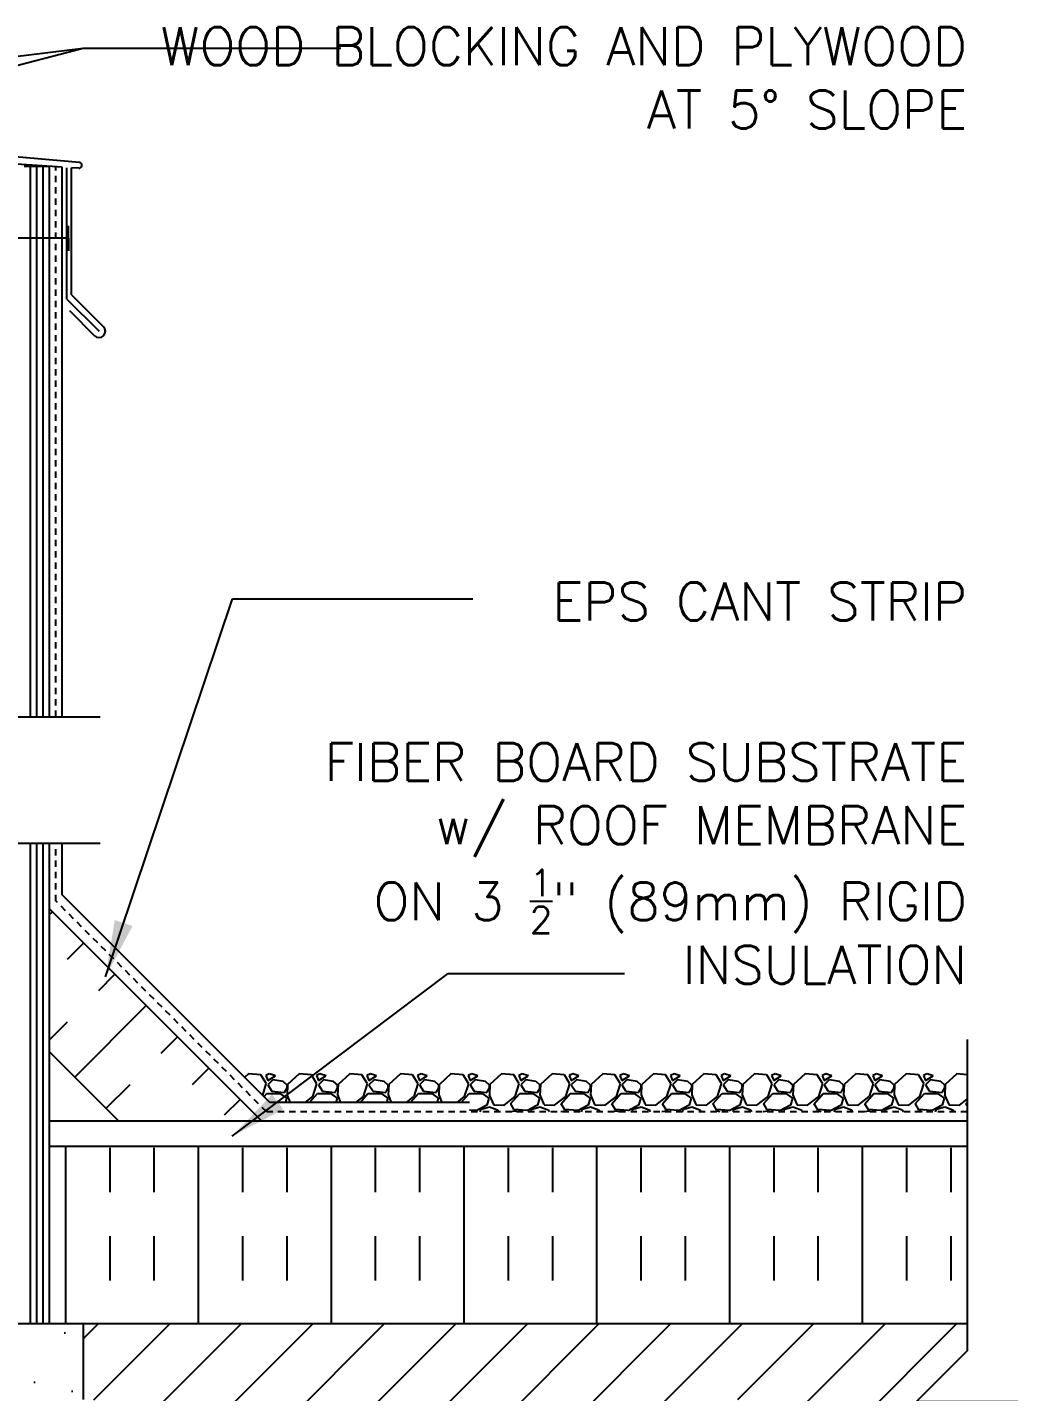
# Model space of a CAD drawing. Header units: inches. Extents: x 108 to 207.1, y 111.8 to 190.
# Drawn here: x 187.54 to 207.11, y 162.14 to 189.12 of the extents above; entities that cross this region are included whole.
import ezdxf

# ---------------------------------------------------------------- set-up
doc = ezdxf.new("R2010")
doc.units = ezdxf.units.IN
doc.header["$LTSCALE"] = 0.5
doc.header["$MEASUREMENT"] = 0
doc.linetypes.add('DASHED2', pattern=[0.375, 0.25, -0.125])
for name, color, linetype in [('HATCH', 12, 'Continuous'), ('line25', 2, 'Continuous'), ('LINE50', 5, 'Continuous'), ('LINE9', 9, 'Continuous'), ('TEXT', 4, 'Continuous')]:
    doc.layers.add(name, color=color, linetype=linetype)
doc.styles.add('DIM', font='romans.shx', dxfattribs={"width": 0.7})
doc.styles.add('ROMANS', font='romans.shx', dxfattribs={"height": 0.75})
doc.dimstyles.new('ext_12', dxfattribs={"dimscale": 12, "dimtxt": 0.09375, "dimasz": 0.09375, "dimexe": 0.09375, "dimexo": 0.0625, "dimgap": 0.0625, "dimtad": 1, "dimdec": 1, "dimzin": 3, "dimdsep": 46, "dimlunit": 4, "dimtxsty": 'DIM', "dimcen": 0.09, "dimdle": 0.09375, "dimclrt": 4, "dimadec": 0, "dimazin": 0, "dimtfac": 1, "dimtdec": 1, "dimtmove": 2, "dimatfit": 3, "dimfxl": 1, "dimfrac": 2, "dimtolj": 1, "dimtzin": 0, "dimarcsym": 0})

msp = doc.modelspace()

# ---------------------------------------------------------------- hatches: boundary and pattern name
at = {"layer": 'HATCH'}
h = msp.add_hatch(dxfattribs=at)
h.set_pattern_fill('AR-CONC', color=256, scale=0.5)
h.set_pattern_definition([(50, (0, 0), (3.5863, -0.31376), [0.375, -4.125]), (355, (0, 0), (-0.693757, 3.76096), [0.3, -3.3]), (100.4514, (0.299, -0.026), (2.892544, 3.4472), [0.3187, -3.50571]), (46.1842, (0, 1), (5.33621, -0.8276), [0.5625, -6.1875]), (96.6356, (0.4447, 0.931), (4.67331, 4.87059), [0.47805, -5.25857]), (351.1842, (0, 1), (4.67331, 4.87059), [0.45, -4.95]), (21, (0.5, 0.75), (2.984535, -2.013094), [0.375, -4.125]), (326, (0.5, 0.75), (1.216577, 3.62575), [0.3, -3.3]), (71.4514, (0.7487, 0.5822), (4.20111, 1.612656), [0.3187, -3.50571]), (37.5, (0, 0), (0.060799, 1.664469), [0, -3.26, 0, -3.35, 0, -3.3125]), (7.5, (0, 0), (1.315348, 1.972059), [0, -1.91, 0, -3.185, 0, -1.2625]), (327.5, (-1.115, 0), (2.669112, -0.1127744), [0, -1.25, 0, -3.9, 0, -5.175]), (317.5, (-1.615, 0), (2.91593, 0.500525), [0, -1.625, 0, -2.59, 0, -3.675])])
edge = h.paths.add_edge_path()
edge.add_arc((184.502, 139.399), 0.5, 46.2109, 66.4218)
edge.add_line((184.702, 139.857), (184.612, 139.857))
edge.add_line((184.612, 139.857), (184.612, 139.898))
edge.add_arc((184.752, 140.106), 0.25, 180, 235.9442, ccw=False)
edge.add_line((184.502, 140.106), (184.502, 140.173))
edge.add_arc((184.564, 140.173), 0.0625, 90, 180, ccw=False)
edge.add_line((184.564, 140.236), (184.612, 140.236))
edge.add_line((184.612, 140.236), (184.612, 140.306))
edge.add_line((184.612, 140.306), (184.507, 140.306))
edge.add_arc((184.629, 140.648), 0.364, 212.0424, 250.3387, ccw=False)
edge.add_arc((183.706, 140.037), 0.743, 34.228, 73.8107)
edge.add_spline(control_points=[(183.913, 140.751), (182.476, 141.071)], knot_values=[0, 0, 1, 1], degree=1, periodic=0)
edge.add_arc((181.919, 138.14), 2.984, 79.2546, 90.0995)
edge.add_line((181.914, 141.124), (180.848, 141.14))
edge.add_line((180.848, 141.14), (179.781, 141.124))
edge.add_arc((179.776, 138.14), 2.984, 89.9005, 100.7454)
edge.add_spline(control_points=[(179.219, 141.071), (177.782, 140.751)], knot_values=[0, 0, 1, 1], degree=1, periodic=0)
edge.add_arc((177.989, 140.037), 0.743, 106.1893, 145.772)
edge.add_arc((177.066, 140.648), 0.364, 289.6613, 327.9576, ccw=False)
edge.add_line((177.189, 140.306), (177.084, 140.306))
edge.add_line((177.084, 140.306), (177.084, 140.236))
edge.add_line((177.084, 140.236), (177.131, 140.236))
edge.add_arc((177.131, 140.173), 0.0625, 0, 90, ccw=False)
edge.add_line((177.194, 140.173), (177.194, 140.106))
edge.add_arc((176.944, 140.106), 0.25, 304.0558, 360, ccw=False)
edge.add_line((177.084, 139.898), (177.084, 139.857))
edge.add_line((177.084, 139.857), (176.994, 139.857))
edge.add_arc((177.194, 139.399), 0.5, 113.5782, 133.7891)
edge.add_line((176.848, 139.759), (176.848, 136.927))
edge.add_line((176.848, 136.927), (178.435, 136.927))
edge.add_line((178.435, 136.927), (179.435, 137.927))
edge.add_line((179.435, 137.927), (179.435, 136.927))
edge.add_line((179.435, 136.927), (179.435, 135.927))
edge.add_line((179.435, 135.927), (180.435, 136.927))
edge.add_line((180.435, 136.927), (184.848, 136.927))
edge.add_line((184.848, 136.927), (184.848, 139.759))
h.paths.add_polyline_path([(184.848, 145.986), (184.848, 146.746), (184.769, 146.504, -0.725737), (184.663, 146.485), (184.614, 146.635), (184.488, 146.635, -0.414214), (184.438, 146.685), (184.438, 146.715), (184.338, 146.715), (184.338, 148.316, -0.380392), (184.045, 148.612, 2.087231), (183.611, 148.387, -1), (183.447, 147.978, -0.21345), (183.055, 148.367, -0.069923), (182.918, 149.011, 1.629604), (182.447, 148.71, -1.059167), (182.241, 148.328, -0.16372), (181.919, 148.682), (181.776, 149.069, 1.612474), (181.345, 148.709, -0.734872), (181.322, 148.198, -0.068475), (180.848, 148.136, -0.068475), (180.373, 148.198, -0.734872), (180.35, 148.709, 1.612474), (179.919, 149.069), (179.776, 148.682, -0.16372), (179.454, 148.328, -1.059167), (179.248, 148.71, 1.629604), (178.777, 149.011, -0.069923), (178.64, 148.367, -0.21345), (178.248, 147.978, -1), (178.084, 148.387, 2.087231), (177.651, 148.612, -0.380397), (177.358, 148.316), (177.358, 146.715), (177.258, 146.715), (177.258, 146.685, -0.414214), (177.208, 146.635), (177.081, 146.635), (177.039, 146.504, -0.725737), (176.933, 146.485), (176.848, 146.746), (176.848, 145.986), (176.848, 143.952, 0.088416), (176.994, 143.854), (177.084, 143.854), (177.084, 143.813, -0.249069), (177.194, 143.606), (177.194, 143.538, -0.414214), (177.131, 143.476), (177.084, 143.476), (177.084, 143.406), (177.189, 143.406, 0.085348), (177.518, 143.481, -0.669601), (177.651, 143.361, 2.087231), (178.084, 143.586, -1), (178.248, 143.994, -0.21345), (178.64, 143.605, -0.069923), (178.777, 142.961, 1.629604), (179.248, 143.262, -1.059167), (179.454, 143.644, -0.16372), (179.776, 143.29), (179.919, 142.903, 1.612474), (180.35, 143.263, -0.734872), (180.373, 143.774, -0.068475), (180.848, 143.836, -0.068475), (181.322, 143.774, -0.734872), (181.345, 143.263, 1.612474), (181.776, 142.903), (181.919, 143.29, -0.16372), (182.241, 143.644, -1.059167), (182.447, 143.262, 1.629604), (182.918, 142.961, -0.069923), (183.055, 143.605, -0.21345), (183.447, 143.994, -1), (183.611, 143.586, 2.087231), (184.045, 143.361, -0.669601), (184.177, 143.481, 0.085348), (184.507, 143.406), (184.612, 143.406), (184.612, 143.476), (184.564, 143.476, -0.414214), (184.502, 143.538), (184.502, 143.606, -0.249069), (184.612, 143.813), (184.612, 143.854), (184.702, 143.854, 0.088416), (184.848, 143.952)])
h.paths.add_polyline_path([(180.771, 150.713, 0.225652), (180.396, 151.088), (177.733, 151.088, 0.225652), (177.358, 150.713), (177.358, 149.872, 0.225652), (177.733, 149.497), (180.396, 149.497, 0.225652), (180.771, 149.872)])
h.paths.add_polyline_path([(180.771, 152.494, 0.225652), (180.396, 152.869), (177.733, 152.869, 0.225652), (177.358, 152.494), (177.358, 151.654, 0.225652), (177.733, 151.279), (180.396, 151.279, 0.225652), (180.771, 151.654)])
h.paths.add_polyline_path([(184.338, 152.494, 0.225652), (183.963, 152.869), (181.299, 152.869, 0.225652), (180.924, 152.494), (180.924, 151.654, 0.225652), (181.299, 151.279), (183.963, 151.279, 0.225652), (184.338, 151.654)])
h.paths.add_polyline_path([(184.338, 149.872), (184.338, 150.713, 0.225652), (183.963, 151.088), (181.299, 151.088, 0.225652), (180.924, 150.713), (180.924, 149.872, 0.225652), (181.299, 149.497), (183.963, 149.497, 0.225652)])
h.paths.add_polyline_path([(184.338, 154.674), (184.218, 154.874), (184.218, 154.986), (184.848, 154.986), (184.848, 155.264, 0.139223), (184.799, 155.225, 0.520567), (184.572, 155.225, 0.507124), (184.353, 155.225, 0.592026), (184.227, 155.225, 0.520567), (184.024, 155.225, 0.520567), (183.817, 155.225, 0.520567), (183.679, 155.225, 0.520567), (183.54, 155.225, 0.520567), (183.142, 155.225, 0.520567), (182.982, 155.225, 0.520567), (182.761, 155.225, 0.520567), (182.48, 155.225, 0.520567), (182.294, 155.225, 0.520567), (182.066, 155.225, 0.507124), (181.848, 155.225, 0.507124), (181.629, 155.225, 0.520567), (181.402, 155.225, 0.520567), (181.215, 155.225, 0.520567), (180.934, 155.225, 0.520567), (180.713, 155.225, 0.520567), (180.553, 155.225, 0.520567), (180.155, 155.225, 0.520567), (180.016, 155.225, 0.520567), (179.878, 155.225, 0.520567), (179.671, 155.225, 0.520567), (179.468, 155.225, 0.498871), (179.348, 155.239, 0.507124), (179.129, 155.239, 0.520567), (178.902, 155.239, 0.520567), (178.715, 155.239, 0.520567), (178.434, 155.239, 0.520567), (178.213, 155.239, 0.520567), (178.053, 155.239, 0.520567), (177.655, 155.239, 0.520567), (177.516, 155.239, 0.520567), (177.378, 155.239, 0.520567), (177.171, 155.239, 0.520567), (176.968, 155.239, 0.498871), (176.848, 155.253), (176.848, 154.986), (177.478, 154.986), (177.478, 154.874), (177.358, 154.674), (177.358, 153.205, 0.268156), (177.519, 153.057), (184.176, 153.057, 0.268138), (184.338, 153.205)])
h.paths.add_polyline_path([(184.962, 158.205), (185.087, 159.992, 0.932515), (185.139, 160.738), (185.331, 163.486), (177.417, 163.486, 0.366745), (177.173, 163.275), (177.173, 162.291), (177.213, 162.291), (177.213, 161.091), (176.848, 161.091), (176.848, 160.341), (177.213, 160.341), (177.213, 159.141), (176.848, 159.141), (176.848, 158.391), (177.213, 158.391), (177.213, 157.191), (176.848, 157.191), (176.848, 156.441), (177.213, 156.441), (177.213, 155.361), (176.848, 155.361), (176.848, 155.253, -0.498871), (176.968, 155.239, -0.520567), (177.171, 155.239, -0.520567), (177.378, 155.239, -0.520567), (177.516, 155.239, -0.520567), (177.655, 155.239, -0.520567), (178.053, 155.239, -0.520567), (178.213, 155.239, -0.520567), (178.434, 155.239, -0.520567), (178.715, 155.239, -0.520567), (178.902, 155.239, -0.520567), (179.129, 155.239, -0.507124), (179.348, 155.239, -0.498871), (179.468, 155.225, -0.520567), (179.671, 155.225, -0.520567), (179.878, 155.225, -0.520567), (180.016, 155.225, -0.520567), (180.155, 155.225, -0.520567), (180.553, 155.225, -0.520567), (180.713, 155.225, -0.520567), (180.934, 155.225, -0.520567), (181.215, 155.225, -0.520567), (181.402, 155.225, -0.520567), (181.629, 155.225, -0.507124), (181.848, 155.225, -0.507124), (182.066, 155.225, -0.520567), (182.294, 155.225, -0.520567), (182.48, 155.225, -0.520567), (182.761, 155.225, -0.520567), (182.982, 155.225, -0.520567), (183.142, 155.225, -0.520567), (183.54, 155.225, -0.520567), (183.679, 155.225, -0.520567), (183.817, 155.225, -0.520567), (184.024, 155.225, -0.520567), (184.227, 155.225, -0.592026), (184.353, 155.225, -0.507124), (184.572, 155.225, -0.520567), (184.799, 155.225, -0.139223), (184.848, 155.264), (184.848, 155.486), (184.798, 155.486, -1), (184.798, 155.861)])
h.paths.add_polyline_path([(188.637, 161.986), (188.637, 163.486), (186.346, 163.486), (186.346, 163.088), (186.253, 162.901), (186.159, 163.088), (186.159, 163.486), (185.331, 163.486), (185.139, 160.738, -0.932515), (185.087, 159.992), (184.962, 158.205), (186.407, 158.357, -0.559194)])
h.paths.add_polyline_path([(188.637, 161.986, 0.559194), (186.407, 158.357, 1.788289)])
h.paths.add_polyline_path([(184.848, 166.021, 0.088416), (184.702, 166.118), (184.612, 166.118), (184.612, 166.16, -0.249069), (184.502, 166.367), (184.502, 166.434, -0.414214), (184.564, 166.497), (184.612, 166.497), (184.612, 166.567), (184.507, 166.567, 0.085348), (184.177, 166.491, -0.669601), (184.045, 166.612, 2.087231), (183.611, 166.387, -1), (183.447, 165.978, -0.21345), (183.055, 166.367, -0.069923), (182.918, 167.011, 1.702394), (182.468, 166.699, -0.940793), (182.265, 166.315, -0.173075), (181.919, 166.682), (181.776, 167.069, 1.612474), (181.345, 166.709, -0.734872), (181.322, 166.198, -0.068475), (180.848, 166.136, -0.068475), (180.373, 166.198, -0.734872), (180.35, 166.709, 1.612474), (179.919, 167.069), (179.776, 166.682, -0.173075), (179.43, 166.315, -0.940793), (179.227, 166.699, 1.702394), (178.777, 167.011, -0.069923), (178.64, 166.367, -0.21345), (178.248, 165.978, -1), (178.084, 166.387, 2.087231), (177.651, 166.612, -0.669601), (177.518, 166.491, 0.085348), (177.189, 166.567), (177.084, 166.567), (177.084, 166.497), (177.131, 166.497, -0.414214), (177.194, 166.434), (177.194, 166.367, -0.249069), (177.084, 166.16), (177.084, 166.118), (176.994, 166.118, 0.088416), (176.848, 166.021), (176.848, 163.986), (176.848, 162.291), (176.924, 162.291), (176.924, 163.293, -0.379483), (177.415, 163.736), (185.535, 163.736), (185.535, 163.986), (184.848, 163.986)])
edge = h.paths.add_edge_path()
edge.add_arc((184.752, 169.867), 0.25, 124.0558, 180, ccw=False)
edge.add_line((184.612, 170.074), (184.612, 170.116))
edge.add_line((184.612, 170.116), (184.702, 170.116))
edge.add_arc((184.502, 170.574), 0.5, 293.5782, 313.7891)
edge.add_line((184.848, 170.213), (184.848, 172.986))
edge.add_line((184.848, 172.986), (179.861, 172.986))
edge.add_line((179.861, 172.986), (178.861, 173.986))
edge.add_line((178.861, 173.986), (178.861, 171.986))
edge.add_line((178.861, 171.986), (177.861, 172.986))
edge.add_line((177.861, 172.986), (176.848, 172.986))
edge.add_line((176.848, 172.986), (176.848, 170.213))
edge.add_arc((177.194, 170.574), 0.5, 226.2109, 246.4218)
edge.add_line((176.994, 170.116), (177.084, 170.116))
edge.add_line((177.084, 170.116), (177.084, 170.074))
edge.add_arc((176.944, 169.867), 0.25, 0, 55.9442, ccw=False)
edge.add_line((177.194, 169.867), (177.194, 169.799))
edge.add_arc((177.131, 169.799), 0.0625, -90, 0, ccw=False)
edge.add_line((177.131, 169.737), (177.084, 169.737))
edge.add_line((177.084, 169.737), (177.084, 169.667))
edge.add_line((177.084, 169.667), (177.189, 169.667))
edge.add_arc((177.066, 169.324), 0.364, 34.9775, 70.3387, ccw=False)
edge.add_arc((177.989, 169.935), 0.743, 212.7919, 253.8107)
edge.add_spline(control_points=[(177.782, 169.221), (179.219, 168.901)], knot_values=[0, 0, 1, 1], degree=1, periodic=0)
edge.add_arc((179.776, 171.833), 2.984, 259.2546, 270.0995)
edge.add_line((179.781, 168.849), (180.848, 168.833))
edge.add_line((180.848, 168.833), (181.914, 168.849))
edge.add_arc((181.919, 171.833), 2.984, 269.9005, 280.7454)
edge.add_spline(control_points=[(182.476, 168.901), (183.913, 169.221)], knot_values=[0, 0, 1, 1], degree=1, periodic=0)
edge.add_arc((183.706, 169.935), 0.743, 286.1893, 327.2081)
edge.add_arc((184.629, 169.324), 0.364, 109.6613, 145.0225, ccw=False)
edge.add_line((184.507, 169.667), (184.612, 169.667))
edge.add_line((184.612, 169.667), (184.612, 169.737))
edge.add_line((184.612, 169.737), (184.564, 169.737))
edge.add_arc((184.564, 169.799), 0.0625, 180, 270, ccw=False)
edge.add_line((184.502, 169.799), (184.502, 169.867))
edge = h.paths.add_edge_path()
edge.add_arc((184.502, 178.403), 0.5, 46.2109, 66.4218)
edge.add_line((184.702, 178.861), (184.612, 178.861))
edge.add_line((184.612, 178.861), (184.612, 178.903))
edge.add_arc((184.752, 179.11), 0.25, 180, 235.9442, ccw=False)
edge.add_line((184.502, 179.11), (184.502, 179.177))
edge.add_arc((184.564, 179.177), 0.0625, 90, 180, ccw=False)
edge.add_line((184.564, 179.24), (184.612, 179.24))
edge.add_line((184.612, 179.24), (184.612, 179.31))
edge.add_line((184.612, 179.31), (184.507, 179.31))
edge.add_arc((184.629, 179.652), 0.364, 214.9775, 250.3387, ccw=False)
edge.add_arc((183.706, 179.041), 0.743, 32.7919, 73.8107)
edge.add_spline(control_points=[(183.913, 179.755), (182.476, 180.076)], knot_values=[0, 0, 1, 1], degree=1, periodic=0)
edge.add_arc((181.919, 177.144), 2.984, 79.2546, 90.0995)
edge.add_line((181.914, 180.128), (180.848, 180.144))
edge.add_line((180.848, 180.144), (179.781, 180.128))
edge.add_arc((179.776, 177.144), 2.984, 89.9005, 100.7454)
edge.add_spline(control_points=[(179.219, 180.076), (177.782, 179.755)], knot_values=[0, 0, 1, 1], degree=1, periodic=0)
edge.add_arc((177.989, 179.041), 0.743, 106.1893, 147.2081)
edge.add_arc((177.066, 179.652), 0.364, 289.6613, 325.0225, ccw=False)
edge.add_line((177.189, 179.31), (177.084, 179.31))
edge.add_line((177.084, 179.31), (177.084, 179.24))
edge.add_line((177.084, 179.24), (177.131, 179.24))
edge.add_arc((177.131, 179.177), 0.0625, 0, 90, ccw=False)
edge.add_line((177.194, 179.177), (177.194, 179.11))
edge.add_arc((176.944, 179.11), 0.25, 304.0558, 360, ccw=False)
edge.add_line((177.084, 178.903), (177.084, 178.861))
edge.add_line((177.084, 178.861), (176.994, 178.861))
edge.add_arc((177.194, 178.403), 0.5, 113.5782, 133.7891)
edge.add_line((176.848, 178.764), (176.848, 175.486))
edge.add_line((176.848, 175.486), (177.861, 175.486))
edge.add_line((177.861, 175.486), (178.861, 174.486))
edge.add_line((178.861, 174.486), (178.861, 176.486))
edge.add_line((178.861, 176.486), (179.861, 175.486))
edge.add_line((179.861, 175.486), (184.848, 175.486))
edge.add_line((184.848, 175.486), (184.848, 178.764))
h.paths.add_polyline_path([(180.848, 182.84, -0.068475), (181.322, 182.778, -0.734872), (181.345, 182.267, 1.612474), (181.776, 181.908), (181.919, 182.294, -0.173075), (182.265, 182.661, -0.940793), (182.468, 182.278, 1.702394), (182.918, 181.965, -0.069923), (183.055, 182.609, -0.21345), (183.447, 182.998, -1), (183.611, 182.59, 2.087231), (184.045, 182.365, -0.669601), (184.177, 182.485, 0.085348), (184.507, 182.41), (184.612, 182.41), (184.612, 182.48), (184.564, 182.48, -0.414214), (184.502, 182.542), (184.502, 182.61, -0.249069), (184.612, 182.817), (184.612, 182.859), (184.702, 182.859, 0.088416), (184.848, 182.956), (184.848, 183.584, 0.259173), (184.396, 183.364, 0.520567), (183.896, 183.364, 0.520567), (183.51, 183.364, 0.336749), (182.848, 183.47, 0.336749), (182.186, 183.364, 0.520567), (181.799, 183.364, 0.520567), (181.299, 183.364, 0.520567), (180.452, 183.364, 0.520567), (180.17, 183.364, 0.520567), (179.276, 183.364, 0.520567), (178.536, 183.364, 0.520567), (177.843, 183.364, 0.520567), (177.623, 183.364, 0.321585), (176.848, 183.39), (176.848, 182.956, 0.088416), (176.994, 182.859), (177.084, 182.859), (177.084, 182.817, -0.249069), (177.194, 182.61), (177.194, 182.542, -0.414214), (177.131, 182.48), (177.084, 182.48), (177.084, 182.41), (177.189, 182.41, 0.085348), (177.518, 182.485, -0.669601), (177.651, 182.365, 2.087231), (178.084, 182.59, -1), (178.248, 182.998, -0.21345), (178.64, 182.609, -0.069923), (178.777, 181.965, 1.702394), (179.227, 182.278, -0.940793), (179.43, 182.661, -0.173075), (179.776, 182.294), (179.919, 181.908, 1.612474), (180.35, 182.267, -0.734872), (180.373, 182.778, -0.068475)])
h = msp.add_hatch(dxfattribs=at)
h.set_pattern_fill('INSUL', color=256, scale=7, angle=45, style=0)
h.set_pattern_definition([(45, (80.6694, 8.585), (-1.856155, 1.856155), []), (45, (80.0507, 9.2038), (-1.856155, 1.856155), [0.875, -0.875]), (45, (79.432, 9.8225), (-1.856155, 1.856155), [0.875, -0.875])])
h.paths.add_polyline_path([(189.221, 167.611), (192.049, 167.611), (187.973, 171.688), (187.973, 168.859)])
h = msp.add_hatch(dxfattribs=at)
h.set_pattern_fill('INSUL', color=256, scale=7, angle=90, style=0)
h.set_pattern_definition([(90, (80.6694, 8.585), (-2.625, 2e-16), []), (90, (79.7944, 8.585), (-2.625, 2e-16), [0.875, -0.875]), (90, (78.9194, 8.585), (-2.625, 2e-16), [0.875, -0.875])])
h.paths.add_polyline_path([(187.973, 166.986), (187.973, 163.486), (206.112, 163.486), (206.112, 166.986)])
h = msp.add_hatch(dxfattribs=at)
h.set_pattern_fill('ANSI31', color=256, scale=8, style=0)
h.paths.add_polyline_path([(206.112, 158.02, -0.416736), (206.689, 161.524), (207.112, 161.947), (206.112, 161.947), (205.112, 161.947), (206.112, 162.947), (206.112, 163.486), (189.375, 163.486), (188.637, 163.486), (188.637, 161.986, -1.788289), (186.407, 158.357), (184.962, 158.205), (184.798, 155.861, 1.144675), (184.848, 155.493), (184.848, 155.486), (206.112, 155.486)])
h.paths.add_polyline_path([(192.637, 159.486, -1), (197.637, 159.486, -1)], flags=16)
h.paths.add_polyline_path([(199.137, 159.486, -1), (204.137, 159.486, -1)], flags=16)

# ---------------------------------------------------------------- linework, layer by layer
for p, q in [((188.564, 186.446), (169.598, 188.105)), ((188.223, 186.352), (186.916, 186.444)), ((187.598, 175.486), (187.598, 186.37)), ((187.723, 175.486), (187.723, 186.37)), ((187.848, 175.486), (187.848, 186.37)), ((188.223, 175.486), (188.223, 186.352)), ((188.316, 183.747), (188.316, 186.345)), ((188.554, 186.333), (188.41, 186.341)), ((188.41, 183.83), (188.41, 186.341)), ((188.41, 183.83), (189.041, 183.199)), ((188.316, 183.747), (188.953, 183.111)), ((188.366, 183.521), (188.865, 183.022)), ((187.598, 163.486), (187.598, 172.986)), ((187.723, 163.486), (187.723, 172.986)), ((187.848, 163.486), (187.848, 172.986)), ((188.223, 171.968), (188.223, 172.986)), ((192.33, 167.861), (188.223, 171.968)), ((191.91, 168.425), (191.834, 168.356)), ((192.15, 168.404), (191.91, 168.424)), ((192.261, 168.225), (192.151, 168.405)), ((192.319, 168.425), (192.249, 168.395)), ((192.249, 168.395), (192.289, 168.295)), ((192.289, 168.295), (192.439, 168.385)), ((192.44, 168.385), (192.32, 168.425)), ((192.91, 168.425), (192.68, 168.215)), ((193.15, 168.404), (192.91, 168.424)), ((193.261, 168.225), (193.151, 168.405)), ((193.319, 168.425), (193.249, 168.395)), ((193.249, 168.395), (193.289, 168.295)), ((193.289, 168.295), (193.439, 168.385)), ((193.44, 168.385), (193.32, 168.425)), ((193.91, 168.425), (193.68, 168.215)), ((194.15, 168.404), (193.91, 168.424)), ((194.261, 168.225), (194.151, 168.405)), ((194.319, 168.425), (194.249, 168.395)), ((194.249, 168.395), (194.289, 168.295)), ((194.289, 168.295), (194.439, 168.385)), ((194.44, 168.385), (194.32, 168.425)), ((194.91, 168.425), (194.68, 168.215)), ((195.15, 168.404), (194.91, 168.424)), ((195.261, 168.225), (195.151, 168.405)), ((195.319, 168.425), (195.249, 168.395)), ((195.249, 168.395), (195.289, 168.295)), ((195.289, 168.295), (195.439, 168.385)), ((195.44, 168.385), (195.32, 168.425)), ((195.91, 168.425), (195.68, 168.215)), ((196.15, 168.404), (195.91, 168.424)), ((196.261, 168.225), (196.151, 168.405)), ((196.319, 168.425), (196.249, 168.395)), ((196.249, 168.395), (196.289, 168.295)), ((196.289, 168.295), (196.439, 168.385)), ((196.44, 168.385), (196.32, 168.425)), ((196.91, 168.425), (196.68, 168.215)), ((197.15, 168.404), (196.91, 168.424)), ((197.261, 168.225), (197.151, 168.405)), ((197.319, 168.425), (197.249, 168.395)), ((197.249, 168.395), (197.289, 168.295)), ((197.289, 168.295), (197.439, 168.385)), ((197.44, 168.385), (197.32, 168.425)), ((197.91, 168.425), (197.68, 168.215)), ((198.15, 168.404), (197.91, 168.424)), ((198.261, 168.225), (198.151, 168.405)), ((198.319, 168.425), (198.249, 168.395)), ((198.249, 168.395), (198.289, 168.295)), ((198.289, 168.295), (198.439, 168.385)), ((198.44, 168.385), (198.32, 168.425)), ((198.91, 168.425), (198.68, 168.215)), ((199.15, 168.404), (198.91, 168.424)), ((199.261, 168.225), (199.151, 168.405)), ((199.319, 168.425), (199.249, 168.395)), ((199.249, 168.395), (199.289, 168.295)), ((199.289, 168.295), (199.439, 168.385)), ((199.44, 168.385), (199.32, 168.425)), ((199.91, 168.425), (199.68, 168.215)), ((200.15, 168.404), (199.91, 168.424)), ((200.261, 168.225), (200.151, 168.405)), ((200.319, 168.425), (200.249, 168.395)), ((200.249, 168.395), (200.289, 168.295)), ((200.289, 168.295), (200.439, 168.385)), ((200.44, 168.385), (200.32, 168.425)), ((200.91, 168.425), (200.68, 168.215)), ((201.15, 168.404), (200.91, 168.424)), ((201.261, 168.225), (201.151, 168.405)), ((201.319, 168.425), (201.249, 168.395)), ((201.249, 168.395), (201.289, 168.295)), ((201.289, 168.295), (201.439, 168.385)), ((201.44, 168.385), (201.32, 168.425)), ((201.91, 168.425), (201.68, 168.215)), ((202.15, 168.404), (201.91, 168.424)), ((202.261, 168.225), (202.151, 168.405)), ((202.319, 168.425), (202.249, 168.395)), ((202.249, 168.395), (202.289, 168.295)), ((202.289, 168.295), (202.439, 168.385)), ((202.44, 168.385), (202.32, 168.425)), ((202.91, 168.425), (202.68, 168.215)), ((203.15, 168.404), (202.91, 168.424)), ((203.261, 168.225), (203.151, 168.405)), ((203.319, 168.425), (203.249, 168.395)), ((203.249, 168.395), (203.289, 168.295)), ((203.289, 168.295), (203.439, 168.385)), ((203.44, 168.385), (203.32, 168.425)), ((203.91, 168.425), (203.68, 168.215)), ((204.15, 168.404), (203.91, 168.424)), ((204.261, 168.225), (204.151, 168.405)), ((204.319, 168.425), (204.249, 168.395)), ((204.249, 168.395), (204.289, 168.295)), ((204.289, 168.295), (204.439, 168.385)), ((204.44, 168.385), (204.32, 168.425)), ((204.91, 168.425), (204.68, 168.215)), ((205.15, 168.404), (204.91, 168.424)), ((205.261, 168.225), (205.151, 168.405)), ((205.319, 168.425), (205.249, 168.395)), ((205.249, 168.395), (205.289, 168.295)), ((205.289, 168.295), (205.439, 168.385)), ((205.44, 168.385), (205.32, 168.425)), ((205.91, 168.425), (205.68, 168.215)), ((206.112, 168.407), (205.91, 168.424)), ((192.188, 168.002), (192.26, 168.225)), ((192.389, 168.305), (192.289, 168.205)), ((192.289, 168.205), (192.369, 168.085)), ((192.59, 168.276), (192.39, 168.306)), ((192.671, 168.203), (192.591, 168.273)), ((192.62, 168.055), (192.67, 168.145)), ((192.679, 168.215), (192.669, 168.005)), ((192.669, 168.145), (192.669, 168.205)), ((193.18, 167.975), (193.26, 168.225)), ((193.389, 168.305), (193.289, 168.205)), ((193.289, 168.205), (193.369, 168.085)), ((193.59, 168.276), (193.39, 168.306)), ((193.671, 168.203), (193.591, 168.273)), ((193.62, 168.055), (193.67, 168.145)), ((193.679, 168.215), (193.669, 168.005)), ((193.669, 168.145), (193.669, 168.205)), ((194.18, 167.975), (194.26, 168.225)), ((194.389, 168.305), (194.289, 168.205)), ((194.289, 168.205), (194.369, 168.085)), ((194.59, 168.276), (194.39, 168.306)), ((194.671, 168.203), (194.591, 168.273)), ((194.62, 168.055), (194.67, 168.145)), ((194.679, 168.215), (194.669, 168.005)), ((194.669, 168.145), (194.669, 168.205)), ((195.18, 167.975), (195.26, 168.225)), ((195.389, 168.305), (195.289, 168.205)), ((195.289, 168.205), (195.369, 168.085)), ((195.59, 168.276), (195.39, 168.306)), ((195.671, 168.203), (195.591, 168.273)), ((195.62, 168.055), (195.67, 168.145)), ((195.679, 168.215), (195.669, 168.005)), ((195.669, 168.145), (195.669, 168.205)), ((196.18, 167.975), (196.26, 168.225)), ((196.389, 168.305), (196.289, 168.205)), ((196.289, 168.205), (196.369, 168.085)), ((196.59, 168.276), (196.39, 168.306)), ((196.671, 168.203), (196.591, 168.273)), ((196.62, 168.055), (196.67, 168.145)), ((196.679, 168.215), (196.669, 168.005)), ((196.669, 168.145), (196.669, 168.205)), ((197.18, 167.975), (197.26, 168.225)), ((197.389, 168.305), (197.289, 168.205)), ((197.289, 168.205), (197.369, 168.085)), ((197.59, 168.276), (197.39, 168.306)), ((197.671, 168.203), (197.591, 168.273)), ((197.62, 168.055), (197.67, 168.145)), ((197.679, 168.215), (197.669, 168.005)), ((197.669, 168.145), (197.669, 168.205)), ((198.18, 167.975), (198.26, 168.225)), ((198.389, 168.305), (198.289, 168.205)), ((198.289, 168.205), (198.369, 168.085)), ((198.59, 168.276), (198.39, 168.306)), ((198.671, 168.203), (198.591, 168.273)), ((198.62, 168.055), (198.67, 168.145)), ((198.679, 168.215), (198.669, 168.005)), ((198.669, 168.145), (198.669, 168.205)), ((199.18, 167.975), (199.26, 168.225)), ((199.389, 168.305), (199.289, 168.205)), ((199.289, 168.205), (199.369, 168.085)), ((199.59, 168.276), (199.39, 168.306)), ((199.671, 168.203), (199.591, 168.273)), ((199.62, 168.055), (199.67, 168.145)), ((199.679, 168.215), (199.669, 168.005)), ((199.669, 168.145), (199.669, 168.205)), ((200.18, 167.975), (200.26, 168.225)), ((200.389, 168.305), (200.289, 168.205)), ((200.289, 168.205), (200.369, 168.085)), ((200.59, 168.276), (200.39, 168.306)), ((200.671, 168.203), (200.591, 168.273)), ((200.62, 168.055), (200.67, 168.145)), ((200.679, 168.215), (200.669, 168.005)), ((200.669, 168.145), (200.669, 168.205)), ((201.18, 167.975), (201.26, 168.225)), ((201.389, 168.305), (201.289, 168.205)), ((201.289, 168.205), (201.369, 168.085)), ((201.59, 168.276), (201.39, 168.306)), ((201.671, 168.203), (201.591, 168.273)), ((201.62, 168.055), (201.67, 168.145)), ((201.679, 168.215), (201.669, 168.005)), ((201.669, 168.145), (201.669, 168.205)), ((202.18, 167.975), (202.26, 168.225)), ((202.389, 168.305), (202.289, 168.205)), ((202.289, 168.205), (202.369, 168.085)), ((202.59, 168.276), (202.39, 168.306)), ((202.671, 168.203), (202.591, 168.273)), ((202.62, 168.055), (202.67, 168.145)), ((202.679, 168.215), (202.669, 168.005)), ((202.669, 168.145), (202.669, 168.205)), ((203.18, 167.975), (203.26, 168.225)), ((203.389, 168.305), (203.289, 168.205)), ((203.289, 168.205), (203.369, 168.085)), ((203.59, 168.276), (203.39, 168.306)), ((203.671, 168.203), (203.591, 168.273)), ((203.62, 168.055), (203.67, 168.145)), ((203.679, 168.215), (203.669, 168.005)), ((203.669, 168.145), (203.669, 168.205)), ((204.18, 167.975), (204.26, 168.225)), ((204.389, 168.305), (204.289, 168.205)), ((204.289, 168.205), (204.369, 168.085)), ((204.59, 168.276), (204.39, 168.306)), ((204.671, 168.203), (204.591, 168.273)), ((204.62, 168.055), (204.67, 168.145)), ((204.679, 168.215), (204.669, 168.005)), ((204.669, 168.145), (204.669, 168.205)), ((205.18, 167.975), (205.26, 168.225)), ((205.389, 168.305), (205.289, 168.205)), ((205.289, 168.205), (205.369, 168.085)), ((205.59, 168.276), (205.39, 168.306)), ((205.671, 168.203), (205.591, 168.273)), ((205.62, 168.055), (205.67, 168.145)), ((205.679, 168.215), (205.669, 168.005)), ((205.669, 168.145), (205.669, 168.205)), ((192.216, 167.975), (192.269, 168.035)), ((192.269, 168.035), (192.529, 168.035)), ((196.278, 167.861), (192.33, 167.861)), ((192.37, 168.085), (192.62, 168.055)), ((192.529, 168.037), (192.659, 167.947)), ((192.66, 167.945), (192.636, 167.861)), ((192.668, 168.007), (192.729, 167.861)), ((193.031, 167.861), (193.179, 167.976)), ((193.113, 167.861), (193.269, 168.035)), ((193.269, 168.035), (193.529, 168.035)), ((193.37, 168.085), (193.62, 168.055)), ((193.529, 168.037), (193.659, 167.947)), ((193.66, 167.945), (193.636, 167.861)), ((193.668, 168.007), (193.729, 167.861)), ((194.031, 167.861), (194.179, 167.976)), ((194.113, 167.861), (194.269, 168.035)), ((194.269, 168.035), (194.529, 168.035)), ((194.37, 168.085), (194.62, 168.055)), ((194.529, 168.037), (194.659, 167.947)), ((194.66, 167.945), (194.636, 167.861)), ((194.668, 168.007), (194.729, 167.861)), ((195.031, 167.861), (195.179, 167.976)), ((195.113, 167.861), (195.269, 168.035)), ((195.269, 168.035), (195.529, 168.035)), ((195.37, 168.085), (195.62, 168.055)), ((195.529, 168.037), (195.659, 167.947)), ((195.66, 167.945), (195.636, 167.861)), ((195.668, 168.007), (195.729, 167.861)), ((196.031, 167.861), (196.179, 167.976)), ((196.113, 167.861), (196.269, 168.035)), ((196.269, 168.035), (196.529, 168.035)), ((196.37, 168.085), (196.62, 168.055)), ((196.529, 168.037), (196.659, 167.947)), ((196.66, 167.945), (196.62, 167.805)), ((196.668, 168.007), (196.748, 167.817)), ((196.959, 167.806), (197.179, 167.976)), ((197.089, 167.835), (197.269, 168.035)), ((197.161, 167.715), (197.091, 167.835)), ((197.269, 168.035), (197.529, 168.035)), ((197.37, 168.085), (197.62, 168.055)), ((197.529, 168.037), (197.659, 167.947)), ((197.66, 167.945), (197.62, 167.805)), ((197.668, 168.007), (197.748, 167.817)), ((197.959, 167.806), (198.179, 167.976)), ((198.089, 167.835), (198.269, 168.035)), ((198.161, 167.715), (198.091, 167.835)), ((198.269, 168.035), (198.529, 168.035)), ((198.37, 168.085), (198.62, 168.055)), ((198.529, 168.037), (198.659, 167.947)), ((198.66, 167.945), (198.62, 167.805)), ((198.668, 168.007), (198.748, 167.817)), ((198.959, 167.806), (199.179, 167.976)), ((199.089, 167.835), (199.269, 168.035)), ((199.161, 167.715), (199.091, 167.835)), ((199.269, 168.035), (199.529, 168.035)), ((199.37, 168.085), (199.62, 168.055)), ((199.529, 168.037), (199.659, 167.947)), ((199.66, 167.945), (199.62, 167.805)), ((199.668, 168.007), (199.748, 167.817)), ((199.959, 167.806), (200.179, 167.976)), ((200.089, 167.835), (200.269, 168.035)), ((200.161, 167.715), (200.091, 167.835)), ((200.269, 168.035), (200.529, 168.035)), ((200.37, 168.085), (200.62, 168.055)), ((200.529, 168.037), (200.659, 167.947)), ((200.66, 167.945), (200.62, 167.805)), ((200.668, 168.007), (200.748, 167.817)), ((200.959, 167.806), (201.179, 167.976)), ((201.089, 167.835), (201.269, 168.035)), ((201.161, 167.715), (201.091, 167.835)), ((201.269, 168.035), (201.529, 168.035)), ((201.37, 168.085), (201.62, 168.055)), ((201.529, 168.037), (201.659, 167.947)), ((201.66, 167.945), (201.62, 167.805)), ((201.668, 168.007), (201.748, 167.817)), ((201.959, 167.806), (202.179, 167.976)), ((202.089, 167.835), (202.269, 168.035)), ((202.161, 167.715), (202.091, 167.835)), ((202.269, 168.035), (202.529, 168.035)), ((202.37, 168.085), (202.62, 168.055)), ((202.529, 168.037), (202.659, 167.947)), ((202.66, 167.945), (202.62, 167.805)), ((202.668, 168.007), (202.748, 167.817)), ((202.959, 167.806), (203.179, 167.976)), ((203.089, 167.835), (203.269, 168.035)), ((203.161, 167.715), (203.091, 167.835)), ((203.269, 168.035), (203.529, 168.035)), ((203.37, 168.085), (203.62, 168.055)), ((203.529, 168.037), (203.659, 167.947)), ((203.66, 167.945), (203.62, 167.805)), ((203.668, 168.007), (203.748, 167.817)), ((203.959, 167.806), (204.179, 167.976)), ((204.089, 167.835), (204.269, 168.035)), ((204.161, 167.715), (204.091, 167.835)), ((204.269, 168.035), (204.529, 168.035)), ((204.37, 168.085), (204.62, 168.055)), ((204.529, 168.037), (204.659, 167.947)), ((204.66, 167.945), (204.62, 167.805)), ((204.668, 168.007), (204.748, 167.817)), ((204.959, 167.806), (205.179, 167.976)), ((205.089, 167.835), (205.269, 168.035)), ((205.161, 167.715), (205.091, 167.835)), ((205.269, 168.035), (205.529, 168.035)), ((205.37, 168.085), (205.62, 168.055)), ((205.529, 168.037), (205.659, 167.947)), ((205.66, 167.945), (205.62, 167.805)), ((205.668, 168.007), (205.748, 167.817)), ((205.959, 167.806), (206.112, 167.924)), ((206.089, 167.835), (206.112, 167.861)), ((206.112, 167.798), (206.091, 167.835)), ((196.278, 167.736), (196.278, 167.736)), ((196.409, 167.697), (196.278, 167.707)), ((196.62, 167.804), (196.41, 167.694)), ((196.487, 167.673), (196.509, 167.725)), ((196.51, 167.725), (196.67, 167.775)), ((196.669, 167.775), (196.829, 167.715)), ((196.749, 167.815), (196.959, 167.805)), ((196.83, 167.715), (196.849, 167.673)), ((197.18, 167.684), (197.079, 167.673)), ((197.409, 167.697), (197.159, 167.717)), ((197.228, 167.673), (197.179, 167.685)), ((197.62, 167.804), (197.41, 167.694)), ((197.487, 167.673), (197.509, 167.725)), ((197.51, 167.725), (197.67, 167.775)), ((197.669, 167.775), (197.829, 167.715)), ((197.749, 167.815), (197.959, 167.805)), ((197.83, 167.715), (197.849, 167.673)), ((198.18, 167.684), (198.079, 167.673)), ((198.409, 167.697), (198.159, 167.717)), ((198.228, 167.673), (198.179, 167.685)), ((198.62, 167.804), (198.41, 167.694)), ((198.487, 167.673), (198.509, 167.725)), ((198.51, 167.725), (198.67, 167.775)), ((198.669, 167.775), (198.829, 167.715)), ((198.749, 167.815), (198.959, 167.805)), ((198.83, 167.715), (198.849, 167.673)), ((199.18, 167.684), (199.079, 167.673)), ((199.409, 167.697), (199.159, 167.717)), ((199.228, 167.673), (199.179, 167.685)), ((199.62, 167.804), (199.41, 167.694)), ((199.487, 167.673), (199.509, 167.725)), ((199.51, 167.725), (199.67, 167.775)), ((199.669, 167.775), (199.829, 167.715)), ((199.749, 167.815), (199.959, 167.805)), ((199.83, 167.715), (199.849, 167.673)), ((200.18, 167.684), (200.079, 167.673)), ((200.409, 167.697), (200.159, 167.717)), ((200.228, 167.673), (200.179, 167.685)), ((200.62, 167.804), (200.41, 167.694)), ((200.487, 167.673), (200.509, 167.725)), ((200.51, 167.725), (200.67, 167.775)), ((200.669, 167.775), (200.829, 167.715)), ((200.749, 167.815), (200.959, 167.805)), ((200.83, 167.715), (200.849, 167.673)), ((201.18, 167.684), (201.079, 167.673)), ((201.409, 167.697), (201.159, 167.717)), ((201.228, 167.673), (201.179, 167.685)), ((201.62, 167.804), (201.41, 167.694)), ((201.487, 167.673), (201.509, 167.725)), ((201.51, 167.725), (201.67, 167.775)), ((201.669, 167.775), (201.829, 167.715)), ((201.749, 167.815), (201.959, 167.805)), ((201.83, 167.715), (201.849, 167.673)), ((202.18, 167.684), (202.079, 167.673)), ((202.409, 167.697), (202.159, 167.717)), ((202.228, 167.673), (202.179, 167.685)), ((202.62, 167.804), (202.41, 167.694)), ((202.487, 167.673), (202.509, 167.725)), ((202.51, 167.725), (202.67, 167.775)), ((202.669, 167.775), (202.829, 167.715)), ((202.749, 167.815), (202.959, 167.805)), ((202.83, 167.715), (202.849, 167.673)), ((203.18, 167.684), (203.079, 167.673)), ((203.409, 167.697), (203.159, 167.717)), ((203.228, 167.673), (203.179, 167.685)), ((203.62, 167.804), (203.41, 167.694)), ((203.487, 167.673), (203.509, 167.725)), ((203.51, 167.725), (203.67, 167.775)), ((203.669, 167.775), (203.829, 167.715)), ((203.749, 167.815), (203.959, 167.805)), ((203.83, 167.715), (203.849, 167.673)), ((204.18, 167.684), (204.079, 167.673)), ((204.409, 167.697), (204.159, 167.717)), ((204.228, 167.673), (204.179, 167.685)), ((204.62, 167.804), (204.41, 167.694)), ((204.487, 167.673), (204.509, 167.725)), ((204.51, 167.725), (204.67, 167.775)), ((204.669, 167.775), (204.829, 167.715)), ((204.749, 167.815), (204.959, 167.805)), ((204.83, 167.715), (204.849, 167.673)), ((205.18, 167.684), (205.079, 167.673)), ((205.409, 167.697), (205.159, 167.717)), ((205.228, 167.673), (205.179, 167.685)), ((205.62, 167.804), (205.41, 167.694)), ((205.487, 167.673), (205.509, 167.725)), ((205.51, 167.725), (205.67, 167.775)), ((205.669, 167.775), (205.829, 167.715)), ((205.749, 167.815), (205.959, 167.805)), ((205.83, 167.715), (205.849, 167.673)), ((206.112, 167.677), (206.079, 167.673))]:
    msp.add_line(p, q, dxfattribs=at)
for centre, radius, start, end in [((188.559, 186.389), 0.0567, 265, 85), ((188.953, 183.111), 0.125, 225, 45)]:
    msp.add_arc(centre, radius, start, end, dxfattribs=at)
at = {"layer": 'line25'}
for p, q in [((187.973, 186.37), (187.473, 186.37)), ((187.973, 175.486), (187.973, 186.37)), ((187.973, 163.486), (187.973, 172.986)), ((192.174, 167.486), (187.973, 171.688)), ((189.346, 167.486), (187.973, 168.859)), ((185.331, 163.486), (189.375, 163.486)), ((188.637, 163.486), (188.637, 161.986)), ((189.375, 163.486), (206.112, 163.486))]:
    msp.add_line(p, q, dxfattribs=at)
msp.add_lwpolyline([(206.112, 166.986), (187.973, 166.986)], dxfattribs=at)
at = {"layer": 'LINE50', "color": 9, "linetype": 'DASHED2'}
for p, q in [((188.098, 175.486), (188.098, 186.361)), ((188.098, 171.843), (188.098, 172.986)), ((192.267, 167.673), (188.098, 171.843)), ((206.112, 167.673), (192.267, 167.673))]:
    msp.add_line(p, q, dxfattribs=at)
at = {"layer": 'LINE9'}
for p, q in [((188.351, 184.948), (188.351, 185.198)), ((188.351, 184.948), (186.505, 184.948)), ((188.351, 184.948), (188.351, 184.698)), ((179.861, 175.486), (188.973, 175.486)), ((179.861, 172.986), (188.973, 172.986))]:
    msp.add_line(p, q, dxfattribs=at)
for points in [[(206.112, 169.104), (206.112, 162.947), (205.112, 161.947), (206.112, 161.947), (207.112, 161.947), (206.112, 160.947), (206.112, 154.335)], [(206.112, 167.486), (187.973, 167.486)]]:
    msp.add_lwpolyline(points, dxfattribs=at)

# ---------------------------------------------------------------- texts
at = {"layer": 'TEXT', "char_height": 0.75, "attachment_point": 3, "style": 'ROMANS'}
for s, insert, width in [('\\A1;WOOD BLOCKING AND PLYWOOD \\PAT 5%%D SLOPE', (206.112, 189.121), 17.3954), ('\\A1;EPS CANT STRIP', (206.112, 178.143), 9.59335), ('\\A1;FIBER BOARD SUBSTRATE\\Pw/ ROOF MEMBRANE \\PON 3 {\\H0.7x;\\S1/2;}" (89mm) RIGID \\PINSULATION', (206.112, 174.967), 26.1134)]:
    msp.add_mtext(s, dxfattribs=dict(at, insert=insert, width=width))

# ---------------------------------------------------------------- leaders
at = {"layer": 'TEXT'}
for points in [[(176.723, 185.618), (188.642, 188.71)], [(177.086, 187.274), (188.642, 188.71), (193.73, 188.71)], [(189.081, 170.34), (191.594, 177.819), (196.342, 177.819)], [(191.586, 167.194), (195.856, 170.406), (199.338, 170.406)]]:
    msp.add_leader(points, dimstyle='ext_12', override={"dimgap": 0.0625, "dimtad": 0}, dxfattribs=at)

doc.saveas('drawing.dxf')
